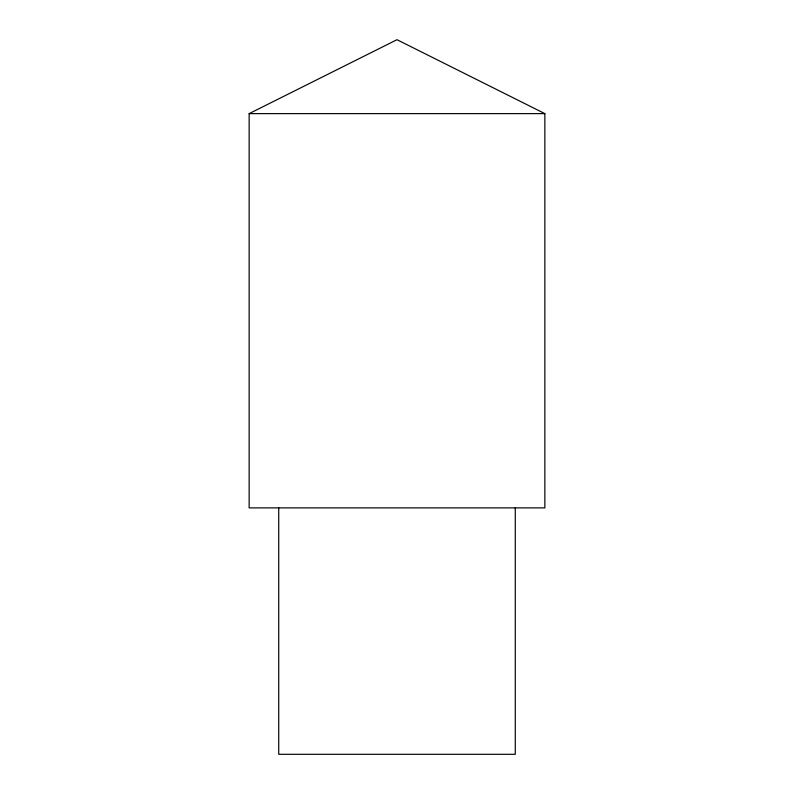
<?xml version="1.0" encoding="UTF-8"?>
<svg xmlns="http://www.w3.org/2000/svg" width="794" height="794" viewBox="0 0 794 794"><rect width="100%" height="100%" fill="white"/><g stroke="black" fill="none" stroke-linecap="round" stroke-linejoin="round"><path stroke-width="1.19" d="M249.147 113.621L397 39.7L544.853 113.621L544.853 507.882L249.147 507.882L249.147 113.621L544.853 113.621M515.276 507.882L515.276 754.3L278.724 754.3L278.724 507.882"/></g></svg>
